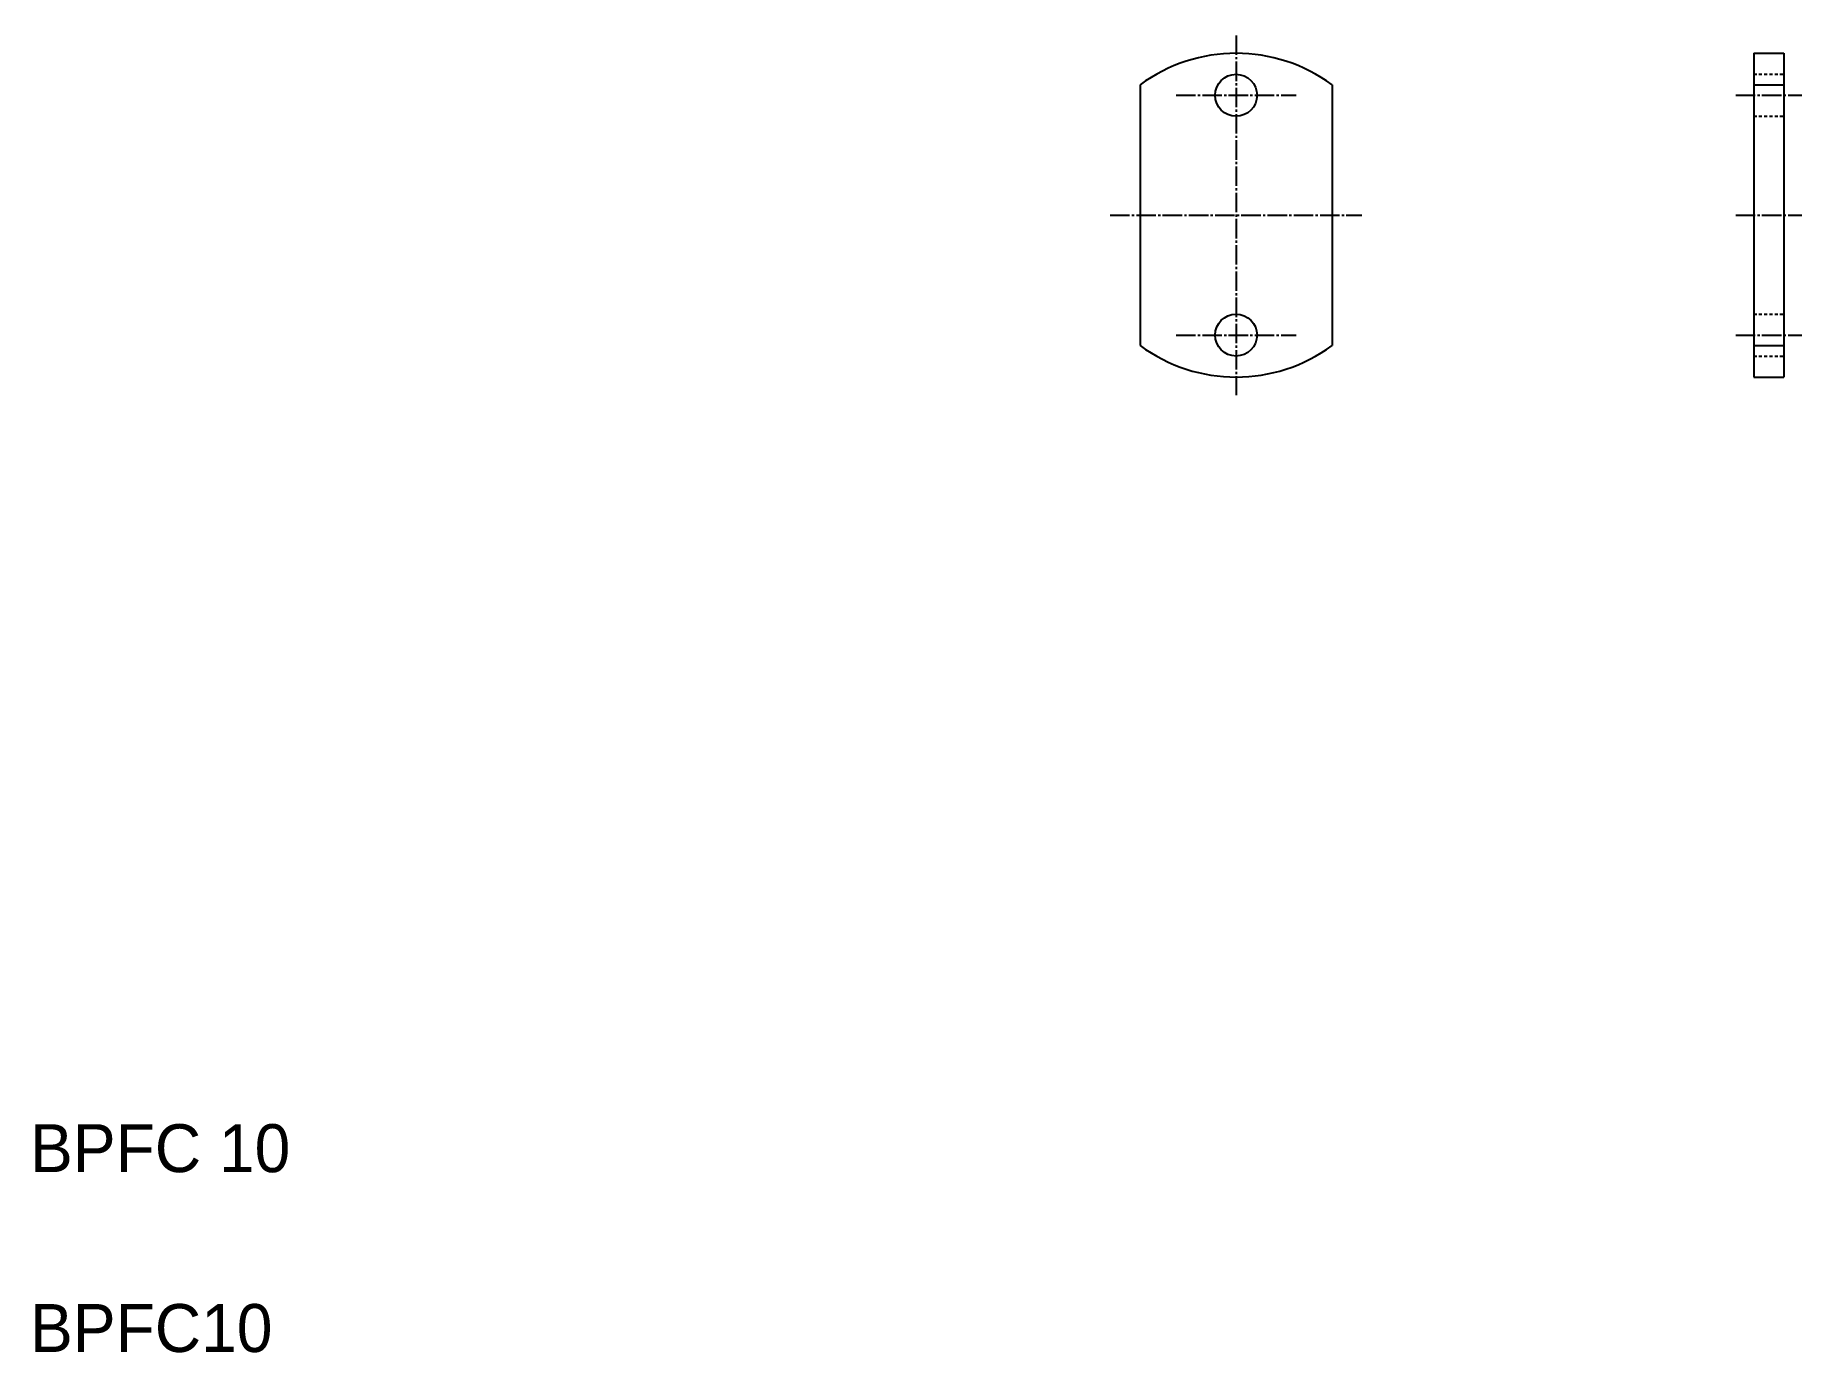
# Model space of a CAD drawing. Extents: x 21 to 315, y 20 to 240.
import ezdxf

# ---------------------------------------------------------------- set-up
doc = ezdxf.new("R2010")
doc.units = 0
doc.header["$LTSCALE"] = 0.25
doc.linetypes.add('CENTER', pattern=[17.5, 13, -1.5, 1.5, -1.5])
doc.linetypes.add('DASHED', pattern=[3.5, 2, -1.5])
doc.layers.get('0').update_dxf_attribs({"linetype": 'CONTINUOUS'})
doc.layers.add('CENTER', color=1, linetype='CENTER')

msp = doc.modelspace()

# ---------------------------------------------------------------- linework, layer by layer
for p, q in [((307.47, 236.64), (307.47, 182.64)), ((307.47, 236.64), (312.47, 236.64)), ((312.47, 236.64), (312.47, 182.64)), ((205.14, 231.39), (205.14, 187.89)), ((237.14, 231.39), (237.14, 187.89)), ((307.47, 231.39), (312.47, 231.39)), ((307.47, 223.14), (307.47, 223.14)), ((307.47, 209.64), (307.47, 209.64)), ((307.47, 187.89), (312.47, 187.89)), ((307.47, 182.64), (312.47, 182.64))]:
    msp.add_line(p, q)
at = {"color": 3, "linetype": 'DASHED'}
for p, q in [((307.47, 233.14), (312.47, 233.14)), ((307.47, 226.14), (312.47, 226.14)), ((307.47, 193.14), (312.47, 193.14)), ((307.47, 186.14), (312.47, 186.14))]:
    msp.add_line(p, q, dxfattribs=at)
for centre in [(221.14, 229.64), (221.14, 189.64)]:
    msp.add_circle(centre, 3.5)
for start, end in [(53.6588, 126.3412), (233.6588, 306.3412)]:
    msp.add_arc((221.14, 209.64), 27, start, end)
at = {"layer": 'CENTER', "color": 1, "linetype": 'CENTER'}
for p, q in [((221.14, 239.64), (221.14, 179.64)), ((211.14, 229.64), (231.14, 229.64)), ((304.47, 229.64), (315.47, 229.64)), ((200.14, 209.64), (242.14, 209.64)), ((304.47, 209.64), (315.47, 209.64)), ((211.14, 189.64), (231.14, 189.64)), ((304.47, 189.64), (315.47, 189.64))]:
    msp.add_line(p, q, dxfattribs=at)

# ---------------------------------------------------------------- texts
for s, p in [('BPFC 10', (20, 50)), ('BPFC10', (20, 20))]:
    msp.add_text(s, height=8).set_placement(p)

doc.saveas('drawing.dxf')
